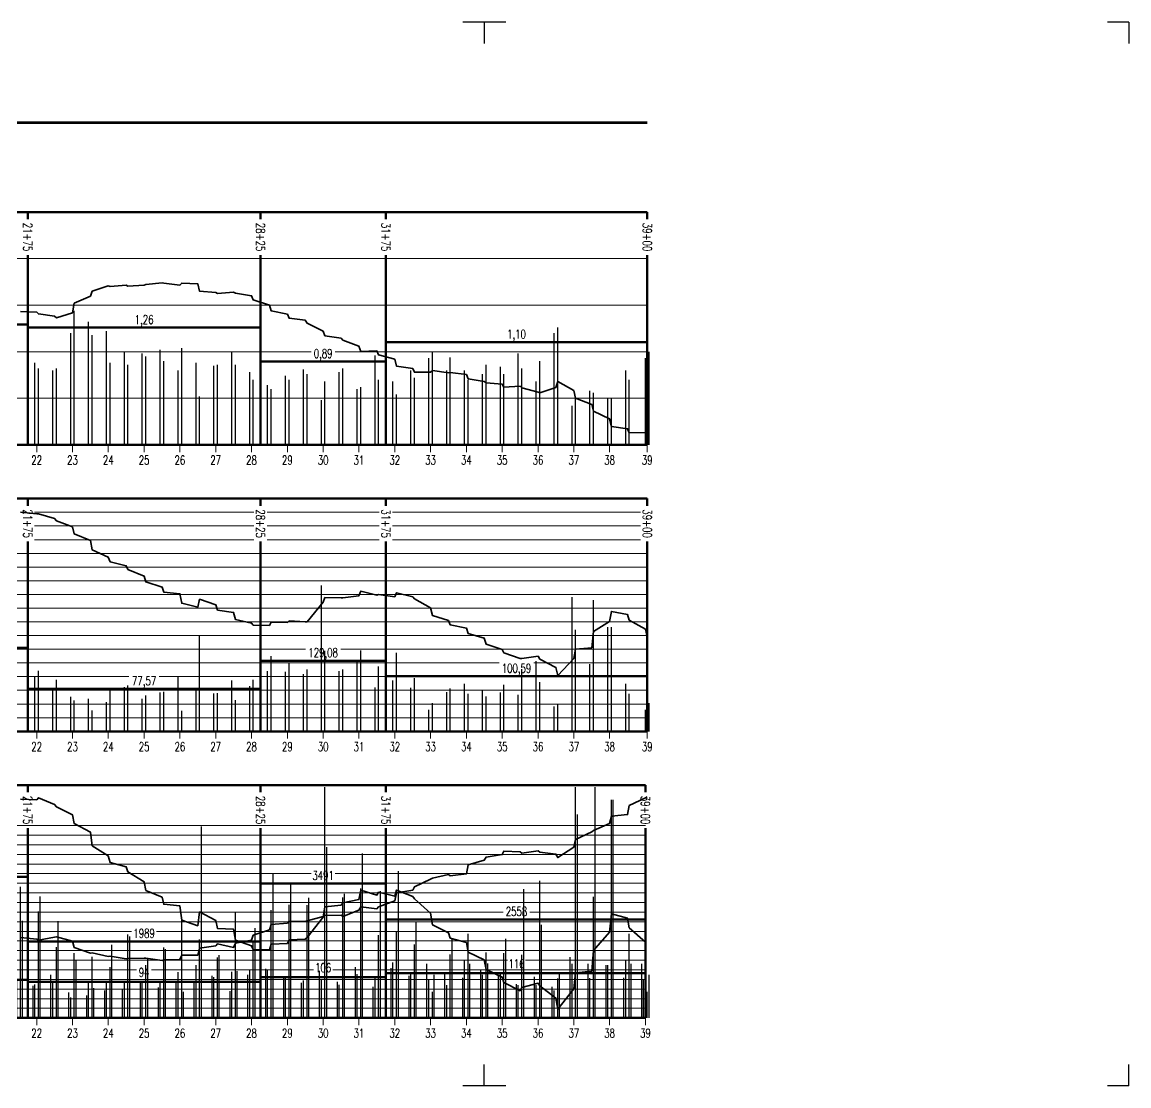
# Model space of a CAD drawing. Extents: x 34 to 784, y 316 to 619.
# Drawn here: x 474.5 to 783.5, y 321.8 to 618.8 of the extents above; entities that cross this region are included whole.
import ezdxf
from ezdxf.enums import TextEntityAlignment as Align

# ---------------------------------------------------------------- set-up
doc = ezdxf.new("R2010")
doc.units = 0
doc.header["$LTSCALE"] = 10
doc.header["$MEASUREMENT"] = 0
for name, color, linetype, lineweight in [('Felületi_modulusok', 11, 'Continuous', 30), ('Felületi_modulusok_2', 140, 'Continuous', 30), ('Felületi_modulusok_kumulatív', 11, 'Continuous', 35), ('Felületi_modulusok_kumulatív_2', 140, 'Continuous', 35), ('Felületi_modulusok_Mértékadó', 1, 'Continuous', 50), ('Felületi_modulusok_Mértékadó_2', 5, 'Continuous', 50), ('Görbületi_sugár', 7, 'Continuous', 25), ('Görbületi_sugár_kumulatív', 11, 'Continuous', 35), ('Görbületi_sugár_Mértékadó', 1, 'Continuous', 50), ('Keret', 7, 'Continuous', 50), ('Keretjelek', 7, 'Continuous', 25), ('Skála_X', 7, 'Continuous', 20), ('Skála_Y', 7, 'Continuous', 20), ('Szöveg', 7, 'Continuous', 35), ('Szöveg_0', 7, 'Continuous', 35), ('Tengely', 6, 'Continuous', 70), ('Tárcsaközép_süllyedés', 7, 'Continuous', 25), ('Tárcsaközép_süllyedés_kumulatív', 11, 'Continuous', 35), ('Tárcsaközép_süllyedés_Mértékadó', 1, 'Continuous', 50)]:
    doc.layers.add(name, color=color, linetype=linetype, lineweight=lineweight)
doc.layers.add('Szöveg_2', color=7, linetype='Continuous')
doc.styles.get("Standard").update_dxf_attribs({"font": 'simplex.shx'})

# ---------------------------------------------------------------- blocks, each defined once
blk = doc.blocks.new('M_nk')
at = {"layer": 'Felületi_modulusok_2'}
for p, q in [((210.5, 0), (210.5, 25.03)), ((195, 0), (195, 22.56)), ((180.5, 0), (180.5, 19.45)), ((205.5, 0), (205.5, 20.2)), ((125.5, 0), (125.5, 16.33)), ((210, 0), (210, 17.83)), ((320.5, 0), (320.5, 15.47)), ((340.5, 0), (340.5, 16.12)), ((370, 0), (370, 16.98)), ((385.5, 0), (385.5, 16.12)), ((5.5, 0), (5.5, 14.5)), ((80.5, 0), (80.5, 13.21)), ((130, 0), (130, 14.07)), ((175.5, 0), (175.5, 13.11)), ((185.5, 0), (185.5, 13.97)), ((205, 0), (205, 13.32)), ((260.5, 0), (260.5, 12.79)), ((265.5, 0), (265.5, 14.72)), ((275.5, 0), (275.5, 12.89)), ((280.5, 0), (280.5, 13.21)), ((285, 0), (285, 13.75)), ((285.5, 0), (285.5, 13.43)), ((300, 0), (300, 13.11)), ((310, 0), (310, 14.18)), ((320, 0), (320, 13.86)), ((330, 0), (330, 15.15)), ((335, 0), (335, 12.57)), ((345, 0), (345, 13.21)), ((370.5, 0), (370.5, 15.15)), ((375, 0), (375, 15.15)), ((380, 0), (380, 14.72)), ((380.5, 0), (380.5, 14.72)), ((390, 0), (390, 15.15)), ((5, 0), (5, 10.31)), ((15.5, 0), (15.5, 9.56)), ((20.5, 0), (20.5, 9.56)), ((80, 0), (80, 9.35)), ((85.5, 0), (85.5, 9.78)), ((90.5, 0), (90.5, 10.31)), ((100.5, 0), (100.5, 9.35)), ((110.5, 0), (110.5, 11.82)), ((115, 0), (115, 9.35)), ((115.5, 0), (115.5, 10.64)), ((130.5, 0), (130.5, 9.78)), ((135.5, 0), (135.5, 9.35)), ((140.5, 0), (140.5, 11.82)), ((145.5, 0), (145.5, 10.21)), ((150.5, 0), (150.5, 9.78)), ((160.5, 0), (160.5, 10.96)), ((175, 0), (175, 11.17)), ((190.5, 0), (190.5, 10.64)), ((215, 0), (215, 10.42)), ((215.5, 0), (215.5, 10.64)), ((220.5, 0), (220.5, 9.35)), ((225, 0), (225, 12.03)), ((225.5, 0), (225.5, 10.21)), ((235.5, 0), (235.5, 10.1)), ((240.5, 0), (240.5, 10.31)), ((245.5, 0), (245.5, 10.21)), ((250, 0), (250, 10.21)), ((250.5, 0), (250.5, 9.99)), ((255.5, 0), (255.5, 10.31)), ((260, 0), (260, 10.31)), ((265, 0), (265, 9.99)), ((270, 0), (270, 11.71)), ((270.5, 0), (270.5, 11.39)), ((280, 0), (280, 12.03)), ((290, 0), (290, 11.07)), ((290.5, 0), (290.5, 11.17)), ((295, 0), (295, 9.78)), ((295.5, 0), (295.5, 10.42)), ((300.5, 0), (300.5, 10.64)), ((305, 0), (305, 10.1)), ((310.5, 0), (310.5, 12.25)), ((315.5, 0), (315.5, 11.39)), ((325, 0), (325, 11.71)), ((325.5, 0), (325.5, 12.25)), ((330.5, 0), (330.5, 10.74)), ((340, 0), (340, 11.17)), ((345.5, 0), (345.5, 12.03)), ((350, 0), (350, 11.71)), ((350.5, 0), (350.5, 12.36)), ((355, 0), (355, 9.45)), ((360, 0), (360, 11.5)), ((375.5, 0), (375.5, 11.07)), ((385, 0), (385, 11.17)), ((390.5, 0), (390.5, 10.74)), ((0.5, 0), (0.5, 7.95)), ((10, 0), (10, 8.06)), ((10.5, 0), (10.5, 8.81)), ((15, 0), (15, 9.02)), ((20, 0), (20, 7.41)), ((40, 0), (40, 7.09)), ((50, 0), (50, 6.34)), ((50.5, 0), (50.5, 8.92)), ((55, 0), (55, 7.84)), ((55.5, 0), (55.5, 6.45)), ((60, 0), (60, 8.27)), ((60.5, 0), (60.5, 8.06)), ((65, 0), (65, 7.74)), ((70.5, 0), (70.5, 8.38)), ((75.5, 0), (75.5, 7.09)), ((95.5, 0), (95.5, 7.95)), ((105.5, 0), (105.5, 8.49)), ((120, 0), (120, 7.41)), ((120.5, 0), (120.5, 9.13)), ((125, 0), (125, 6.98)), ((135, 0), (135, 6.45)), ((140, 0), (140, 6.55)), ((145, 0), (145, 6.45)), ((155, 0), (155, 6.23)), ((155.5, 0), (155.5, 9.24)), ((165, 0), (165, 7.09)), ((165.5, 0), (165.5, 8.38)), ((170, 0), (170, 7.95)), ((170.5, 0), (170.5, 8.06)), ((180, 0), (180, 7.31)), ((185, 0), (185, 7.84)), ((190, 0), (190, 7.09)), ((195.5, 0), (195.5, 7.41)), ((200, 0), (200, 7.41)), ((200.5, 0), (200.5, 8.7)), ((220, 0), (220, 8.92)), ((230, 0), (230, 7.09)), ((235, 0), (235, 6.23)), ((240, 0), (240, 7.63)), ((245, 0), (245, 8.17)), ((255, 0), (255, 8.49)), ((275, 0), (275, 7.52)), ((305.5, 0), (305.5, 9.24)), ((315, 0), (315, 8.7)), ((335.5, 0), (335.5, 9.13)), ((355.5, 0), (355.5, 9.13)), ((360.5, 0), (360.5, 9.13)), ((365, 0), (365, 8.7)), ((365.5, 0), (365.5, 7.63)), ((25, 0), (25, 4.19)), ((25.5, 0), (25.5, 4.51)), ((30, 0), (30, 4.19)), ((30.5, 0), (30.5, 6.02)), ((35, 0), (35, 5.37)), ((35.5, 0), (35.5, 5.59)), ((40.5, 0), (40.5, 4.51)), ((45, 0), (45, 6.02)), ((45.5, 0), (45.5, 5.26)), ((65.5, 0), (65.5, 5.48)), ((70, 0), (70, 5.69)), ((75, 0), (75, 5.05)), ((85, 0), (85, 4.3)), ((90, 0), (90, 5.91)), ((95, 0), (95, 4.83)), ((100, 0), (100, 3.98)), ((105, 0), (105, 4.62)), ((110, 0), (110, 5.05)), ((150, 0), (150, 5.69)), ((160, 0), (160, 5.59)), ((230.5, 0), (230.5, 5.69))]:
    blk.add_line(p, q, dxfattribs=at)
blk = doc.blocks.new('M_K')
at = {"layer": 'Felületi_modulusok'}
for p, q in [((20, 0), (20, 64.46)), ((60.5, 0), (60.5, 64.46)), ((85.5, 0), (85.5, 64.46)), ((115.5, 0), (115.5, 64.46)), ((130, 0), (130, 64.46)), ((130.5, 0), (130.5, 64.46)), ((140.5, 0), (140.5, 64.46)), ((160.5, 0), (160.5, 64.46)), ((190.5, 0), (190.5, 64.46)), ((205.5, 0), (205.5, 64.46)), ((210, 0), (210, 64.46)), ((210.5, 0), (210.5, 64.46)), ((300, 0), (300, 64.46)), ((370, 0), (370, 64.46)), ((375.5, 0), (375.5, 64.46)), ((70, 0), (70, 61.22)), ((165, 0), (165, 59.42)), ((170.5, 0), (170.5, 59.95)), ((205, 0), (205, 59.68)), ((380, 0), (380, 60.94)), ((380.5, 0), (380.5, 60.94)), ((175.5, 0), (175.5, 55.96)), ((370.5, 0), (370.5, 56.81)), ((15, 0), (15, 53.72)), ((265.5, 0), (265.5, 53.43)), ((5, 0), (5, 50.65)), ((15.5, 0), (15.5, 52.2)), ((200.5, 0), (200.5, 47.52)), ((300.5, 0), (300.5, 47.65)), ((45.5, 0), (45.5, 44.11)), ((55.5, 0), (55.5, 45.38)), ((115, 0), (115, 43.83)), ((120, 0), (120, 44.11)), ((150.5, 0), (150.5, 43.8)), ((180, 0), (180, 46.03)), ((310.5, 0), (310.5, 45.93)), ((10.5, 0), (10.5, 43.25)), ((125.5, 0), (125.5, 41.64)), ((135, 0), (135, 43)), ((180.5, 0), (180.5, 40.84)), ((285.5, 0), (285.5, 40.29)), ((320.5, 0), (320.5, 41)), ((10, 0), (10, 37.8)), ((290.5, 0), (290.5, 37.21)), ((360, 0), (360, 38.28)), ((50.5, 0), (50.5, 36.92)), ((70.5, 0), (70.5, 34.69)), ((185.5, 0), (185.5, 37.01)), ((215, 0), (215, 36.58)), ((305.5, 0), (305.5, 34.65)), ((310, 0), (310, 36.16)), ((315.5, 0), (315.5, 35.42)), ((355.5, 0), (355.5, 35.98)), ((20.5, 0), (20.5, 31.84)), ((60, 0), (60, 32.6)), ((85, 0), (85, 33.69)), ((90, 0), (90, 32.26)), ((170, 0), (170, 32.92)), ((220.5, 0), (220.5, 33.93)), ((290, 0), (290, 31.54)), ((295, 0), (295, 31.48)), ((295.5, 0), (295.5, 33.55)), ((305, 0), (305, 33.63)), ((375, 0), (375, 33.78)), ((40, 0), (40, 29.35)), ((65.5, 0), (65.5, 29.92)), ((125, 0), (125, 29.82)), ((135.5, 0), (135.5, 28.04)), ((220, 0), (220, 29.7)), ((260, 0), (260, 28.26)), ((275, 0), (275, 29.63)), ((285, 0), (285, 30.11)), ((25, 0), (25, 26.4)), ((45, 0), (45, 25.69)), ((80, 0), (80, 26.64)), ((140, 0), (140, 27.13)), ((150, 0), (150, 26.71)), ((160, 0), (160, 26.2)), ((190, 0), (190, 24.89)), ((215.5, 0), (215.5, 27.13)), ((225.5, 0), (225.5, 27.05)), ((280.5, 0), (280.5, 25.11)), ((325.5, 0), (325.5, 26.83)), ((360.5, 0), (360.5, 26.03)), ((80.5, 0), (80.5, 24.58)), ((90.5, 0), (90.5, 23.93)), ((105.5, 0), (105.5, 22.5)), ((110.5, 0), (110.5, 22.45)), ((145.5, 0), (145.5, 22.77)), ((155.5, 0), (155.5, 23.56)), ((245, 0), (245, 23.27)), ((245.5, 0), (245.5, 22.77)), ((265, 0), (265, 21.89)), ((315, 0), (315, 23.07)), ((320, 0), (320, 24.26)), ((335.5, 0), (335.5, 22.01)), ((340, 0), (340, 23.46)), ((350.5, 0), (350.5, 22.12)), ((385, 0), (385, 23.46)), ((5.5, 0), (5.5, 19.59)), ((25.5, 0), (25.5, 18.68)), ((65, 0), (65, 21.2)), ((120.5, 0), (120.5, 20)), ((175, 0), (175, 19.55)), ((195.5, 0), (195.5, 20.32)), ((225, 0), (225, 19.74)), ((240.5, 0), (240.5, 20.42)), ((255, 0), (255, 19.69)), ((255.5, 0), (255.5, 19.19)), ((280, 0), (280, 21.54)), ((325, 0), (325, 20.5)), ((0, 0), (0, 17.64)), ((0.5, 0), (0.5, 17.73)), ((30, 0), (30, 17.35)), ((40.5, 0), (40.5, 16.38)), ((50, 0), (50, 17.37)), ((75.5, 0), (75.5, 15.52)), ((95.5, 0), (95.5, 16.06)), ((105, 0), (105, 18.2)), ((110, 0), (110, 16.81)), ((145, 0), (145, 18.37)), ((155, 0), (155, 17.07)), ((165.5, 0), (165.5, 15.92)), ((230, 0), (230, 18.08)), ((230.5, 0), (230.5, 16.23)), ((235, 0), (235, 17.07)), ((250.5, 0), (250.5, 16.78)), ((270, 0), (270, 16.87)), ((270.5, 0), (270.5, 17.53)), ((335, 0), (335, 17.73)), ((345, 0), (345, 18.23)), ((350, 0), (350, 18.04)), ((355, 0), (355, 17.59)), ((55, 0), (55, 13.73)), ((100, 0), (100, 12.8)), ((200, 0), (200, 14.68)), ((240, 0), (240, 14.19)), ((250, 0), (250, 14.7)), ((275.5, 0), (275.5, 13.02)), ((340.5, 0), (340.5, 15.15)), ((345.5, 0), (345.5, 15.16)), ((365.5, 0), (365.5, 12.51)), ((385.5, 0), (385.5, 15.15)), ((35, 0), (35, 10.85)), ((35.5, 0), (35.5, 11.73)), ((95, 0), (95, 11.66)), ((195, 0), (195, 10.83)), ((330.5, 0), (330.5, 12.03)), ((365, 0), (365, 10.97)), ((390.5, 0), (390.5, 12.03)), ((30.5, 0), (30.5, 7.22)), ((75, 0), (75, 8.28)), ((100.5, 0), (100.5, 9.25)), ((185, 0), (185, 7.77)), ((235.5, 0), (235.5, 8.28)), ((260.5, 0), (260.5, 7.28)), ((330, 0), (330, 7.27)), ((390, 0), (390, 7.27))]:
    blk.add_line(p, q, dxfattribs=at)

msp = doc.modelspace()

# ---------------------------------------------------------------- linework, layer by layer
at = {"layer": 'Felületi_modulusok_kumulatív', "flags": 128}
msp.add_lwpolyline([(474.03, 401.89), (478.53, 401.7), (479.03, 402.23), (483.53, 400.33), (484.03, 399.69), (488.53, 397.51), (489.03, 395.02), (493.53, 392.67), (494.03, 388.83), (498.53, 385.99), (499.03, 384.21), (503.53, 382.92), (504.03, 381.54), (508.53, 378.79), (509.03, 376.39), (513.53, 374.49), (514.03, 372.5), (518.53, 372.06), (519.03, 368.05), (523.53, 366.52), (524.03, 370.37), (528.53, 367.99), (529.03, 365.72), (533.53, 365.52), (534.03, 362.48), (538.53, 360.89), (539.03, 359.92), (543.53, 359.79), (544.03, 361.41), (548.53, 361.53), (549.03, 362.61), (553.53, 362.72), (554.03, 363.19), (558.53, 368.93), (559.03, 371.79), (563.53, 372.27), (564.03, 372.92), (568.53, 373.83), (569.03, 376.41), (573.53, 375.08), (574.03, 375.86), (578.53, 374.74), (579.03, 376.48), (583.53, 374.71), (584.03, 374.03), (588.53, 370.01), (589.03, 366.8), (593.53, 364.57), (594.03, 363.06), (598.53, 361.8), (599.03, 359.13), (603.53, 356.98), (604.03, 354.3), (608.53, 352.12), (609.03, 350.63), (613.53, 348.37), (614.03, 349.25), (618.53, 350.52), (619.03, 349.7), (623.53, 346.31), (624.03, 343.19), (628.53, 348.92), (629.03, 353.36), (633.53, 353.86), (634.03, 359.6), (638.53, 364.73), (639.03, 369.87), (643.53, 368.61), (644.03, 365.94), (648.53, 361.92)], dxfattribs=at)
at = {"layer": 'Felületi_modulusok_kumulatív_2', "flags": 128}
msp.add_lwpolyline([(474.03, 363.22), (478.53, 362.77), (479.03, 362.5), (483.53, 363.35), (484.03, 363.43), (488.53, 362.23), (489.03, 360.44), (493.53, 358.88), (494.03, 358.92), (498.53, 357.93), (499.03, 358.06), (503.53, 357.3), (504.03, 357.39), (508.53, 357.47), (509.03, 357.47), (513.53, 356.84), (514.03, 356.97), (518.53, 357.1), (519.03, 358.26), (523.53, 358.26), (524.03, 360.21), (528.53, 360.92), (529.03, 361.5), (533.53, 360.47), (534.03, 361.67), (538.53, 362.52), (539.03, 363.85), (543.53, 365.41), (544.03, 366.83), (548.53, 367.27), (549.03, 367.76), (553.53, 367.67), (554.03, 367.84), (558.53, 369.13), (559.03, 369.39), (563.53, 369.43), (564.03, 369.12), (568.53, 370.85), (569.03, 371.79), (573.53, 371.25), (574.03, 371.83), (578.53, 373.43), (579.03, 375.7), (583.53, 376.41), (584.03, 377.34), (588.53, 379.47), (589.03, 379.78), (593.53, 380.85), (594.03, 380.49), (598.53, 380.98), (599.03, 383.51), (603.53, 384.85), (604.03, 385.69), (608.53, 386.4), (609.03, 387.38), (613.53, 387.15), (614.03, 386.79), (618.53, 387.41), (619.03, 387.05), (623.53, 386.51), (624.03, 385.53), (628.53, 388.42), (629.03, 390.56), (633.53, 392.7), (634.03, 393.14), (638.53, 395.1), (639.03, 397.06), (643.53, 397.54), (644.03, 400.08), (648.53, 402.22), (649.03, 402.52)], dxfattribs=at)
at = {"layer": 'Felületi_modulusok_Mértékadó'}
for p, q in [((371.03, 380.14), (476.03, 380.14)), ((541.03, 378.29), (576.03, 378.29)), ((576.03, 368.26), (648.53, 368.26)), ((476.03, 362.15), (541.03, 362.15))]:
    msp.add_line(p, q, dxfattribs=at)
at = {"layer": 'Felületi_modulusok_Mértékadó_2'}
for p, q in [((576.03, 353.24), (648.53, 353.24)), ((371.03, 351.43), (476.03, 351.43)), ((476.03, 350.83), (541.03, 350.83)), ((541.03, 352.15), (576.03, 352.15))]:
    msp.add_line(p, q, dxfattribs=at)
at = {"layer": 'Görbületi_sugár'}
for p, q in [((558.03, 420.77), (558.03, 461.51)), ((628.03, 420.77), (628.03, 458.27)), ((634.03, 420.77), (634.03, 457.46)), ((629.03, 420.77), (629.03, 449.16)), ((638.03, 420.77), (638.03, 449.87)), ((639.03, 420.77), (639.03, 449.87)), ((524.03, 420.77), (524.03, 447.46)), ((559.03, 420.77), (559.03, 443.27)), ((569.03, 420.77), (569.03, 443.38)), ((579.03, 420.77), (579.03, 442.67)), ((544.03, 420.77), (544.03, 441.74)), ((549.03, 420.77), (549.03, 439.87)), ((568.03, 420.77), (568.03, 440.15)), ((618.03, 420.77), (618.03, 440.39)), ((633.03, 420.77), (633.03, 439.58)), ((478.03, 420.77), (478.03, 435.9)), ((479.03, 420.77), (479.03, 437.73)), ((518.03, 420.77), (518.03, 435.89)), ((543.03, 420.77), (543.03, 437.6)), ((548.03, 420.77), (548.03, 437.38)), ((553.03, 420.77), (553.03, 436.72)), ((554.03, 420.77), (554.03, 438.02)), ((563.03, 420.77), (563.03, 437.61)), ((564.03, 420.77), (564.03, 438.08)), ((574.03, 420.77), (574.03, 438.85)), ((614.03, 420.77), (614.03, 438.12)), ((484.03, 420.77), (484.03, 435.15)), ((503.03, 420.77), (503.03, 433.09)), ((504.03, 420.77), (504.03, 433.58)), ((523.03, 420.77), (523.03, 432.98)), ((533.03, 420.77), (533.03, 435)), ((538.03, 420.77), (538.03, 433.43)), ((539.03, 420.77), (539.03, 435.21)), ((573.03, 420.77), (573.03, 433.05)), ((578.03, 420.77), (578.03, 435.01)), ((583.03, 420.77), (583.03, 432.93)), ((584.03, 420.77), (584.03, 435.66)), ((594.03, 420.77), (594.03, 432.72)), ((598.03, 420.77), (598.03, 434.05)), ((609.03, 420.77), (609.03, 433.81)), ((619.03, 420.77), (619.03, 434.48)), ((643.03, 420.77), (643.03, 434.05)), ((483.03, 420.77), (483.03, 432.51)), ((488.03, 420.77), (488.03, 430.46)), ((493.03, 420.77), (493.03, 429.87)), ((499.03, 420.77), (499.03, 432.43)), ((508.03, 420.77), (508.03, 429.86)), ((509.03, 420.77), (509.03, 430.81)), ((513.03, 420.77), (513.03, 431.59)), ((514.03, 420.77), (514.03, 431.82)), ((528.03, 420.77), (528.03, 431.34)), ((529.03, 420.77), (529.03, 431.47)), ((593.03, 420.77), (593.03, 431.76)), ((599.03, 420.77), (599.03, 431.27)), ((603.03, 420.77), (603.03, 432.3)), ((604.03, 420.77), (604.03, 430.56)), ((608.03, 420.77), (608.03, 431.64)), ((613.03, 420.77), (613.03, 430.94)), ((644.03, 420.77), (644.03, 431.27)), ((489.03, 420.77), (489.03, 429.39)), ((494.03, 420.77), (494.03, 426.65)), ((498.03, 420.77), (498.03, 428.94)), ((534.03, 420.77), (534.03, 429.54)), ((588.03, 420.77), (588.03, 426.78)), ((589.03, 420.77), (589.03, 428.67)), ((623.03, 420.77), (623.03, 427.76)), ((624.03, 420.77), (624.03, 428.29)), ((648.53, 420.77), (648.53, 426.78)), ((649.53, 420.77), (649.53, 428.67)), ((519.03, 420.77), (519.03, 426.48))]:
    msp.add_line(p, q, dxfattribs=at)
at = {"layer": 'Görbületi_sugár_kumulatív', "flags": 128}
msp.add_lwpolyline([(474.03, 481.97), (478.53, 481.51), (479.03, 481.48), (483.53, 480.23), (484.03, 479.6), (488.53, 477.89), (489.03, 475.92), (493.53, 474.06), (494.03, 471.46), (498.53, 469.39), (499.03, 468.13), (503.53, 467.02), (504.03, 466.02), (508.53, 464.16), (509.03, 462.53), (513.53, 461.07), (514.03, 459.67), (518.53, 459.21), (519.03, 456.57), (523.53, 455.43), (524.03, 457.66), (528.53, 456.14), (529.03, 454.66), (533.53, 453.99), (534.03, 452.06), (538.53, 451.03), (539.03, 450.42), (543.53, 450.36), (544.03, 451.26), (548.53, 451.14), (549.03, 451.61), (553.53, 451.34), (554.03, 451.38), (558.53, 456.87), (559.03, 458.12), (563.53, 458.06), (564.03, 458.11), (568.53, 458.64), (569.03, 459.92), (573.53, 458.8), (574.03, 459.03), (578.53, 458.37), (579.03, 459.48), (583.53, 458.34), (584.03, 457.83), (588.53, 455.25), (589.03, 453.12), (593.53, 451.7), (594.03, 450.51), (598.53, 449.62), (599.03, 448.09), (603.53, 446.8), (604.03, 445.1), (608.53, 443.66), (609.03, 442.72), (613.53, 441.11), (614.03, 441.17), (618.53, 441.75), (619.03, 440.96), (623.53, 438.62), (624.03, 436.4), (628.53, 441.13), (629.03, 443.75), (633.53, 444.15), (634.03, 448.7), (638.53, 451.49), (639.03, 454.27), (643.53, 453.39), (644.03, 451.86), (648.53, 449.29), (649.03, 447.15)], dxfattribs=at)
at = {"layer": 'Görbületi_sugár_Mértékadó'}
for p, q in [((371.03, 444.14), (476.03, 444.14)), ((541.03, 440.52), (576.03, 440.52)), ((576.03, 436.16), (649.03, 436.16)), ((476.03, 432.64), (541.03, 432.64))]:
    msp.add_line(p, q, dxfattribs=at)
at = {"layer": 'Keret'}
for p, q in [((258.53, 565.77), (649.03, 565.77)), ((476.03, 565.77), (476.03, 563.77)), ((541.03, 565.77), (541.03, 563.77)), ((576.03, 565.77), (576.03, 563.77)), ((649.03, 565.77), (649.03, 563.77)), ((476.03, 553.77), (476.03, 500.77)), ((541.03, 553.77), (541.03, 500.77)), ((576.03, 553.77), (576.03, 500.77)), ((649.03, 553.77), (649.03, 500.77)), ((258.53, 500.77), (649.03, 500.77)), ((258.53, 485.77), (649.03, 485.77)), ((476.03, 485.77), (476.03, 483.77)), ((541.03, 485.77), (541.03, 483.77)), ((576.03, 485.77), (576.03, 483.77)), ((649.03, 485.77), (649.03, 483.77)), ((476.03, 473.77), (476.03, 420.77)), ((541.03, 473.77), (541.03, 420.77)), ((576.03, 473.77), (576.03, 420.77)), ((649.03, 473.77), (649.03, 420.77)), ((258.53, 420.77), (649.03, 420.77)), ((258.53, 405.77), (648.53, 405.77)), ((476.03, 405.77), (476.03, 403.77)), ((541.03, 405.77), (541.03, 403.77)), ((576.03, 405.77), (576.03, 403.77)), ((648.53, 405.77), (648.53, 403.77)), ((476.03, 393.77), (476.03, 340.77)), ((541.03, 393.77), (541.03, 340.77)), ((576.03, 393.77), (576.03, 340.77)), ((648.53, 393.77), (648.53, 340.77)), ((256.53, 340.77), (648.53, 340.77))]:
    msp.add_line(p, q, dxfattribs=at)
at = {"layer": 'Keretjelek'}
for p, q in [((609.53, 618.81), (597.53, 618.81)), ((603.53, 618.81), (603.53, 612.81)), ((783.53, 618.81), (777.53, 618.81)), ((783.53, 618.81), (783.53, 612.81)), ((603.53, 321.81), (603.53, 327.81)), ((783.53, 321.81), (783.53, 327.81)), ((609.53, 321.81), (597.53, 321.81)), ((783.53, 321.81), (777.53, 321.81))]:
    msp.add_line(p, q, dxfattribs=at)
at = {"layer": 'Skála_X'}
for p, q in [((478.53, 498.77), (478.53, 500.77)), ((488.53, 498.77), (488.53, 500.77)), ((498.53, 498.77), (498.53, 500.77)), ((508.53, 498.77), (508.53, 500.77)), ((518.53, 498.77), (518.53, 500.77)), ((528.53, 498.77), (528.53, 500.77)), ((538.53, 498.77), (538.53, 500.77)), ((548.53, 498.77), (548.53, 500.77)), ((558.53, 498.77), (558.53, 500.77)), ((568.53, 498.77), (568.53, 500.77)), ((578.53, 498.77), (578.53, 500.77)), ((588.53, 498.77), (588.53, 500.77)), ((598.53, 498.77), (598.53, 500.77)), ((608.53, 498.77), (608.53, 500.77)), ((618.53, 498.77), (618.53, 500.77)), ((628.53, 498.77), (628.53, 500.77)), ((638.53, 498.77), (638.53, 500.77)), ((649.03, 498.77), (649.03, 500.77)), ((478.53, 418.77), (478.53, 420.77)), ((488.53, 418.77), (488.53, 420.77)), ((498.53, 418.77), (498.53, 420.77)), ((508.53, 418.77), (508.53, 420.77)), ((518.53, 418.77), (518.53, 420.77)), ((528.53, 418.77), (528.53, 420.77)), ((538.53, 418.77), (538.53, 420.77)), ((548.53, 418.77), (548.53, 420.77)), ((558.53, 418.77), (558.53, 420.77)), ((568.53, 418.77), (568.53, 420.77)), ((578.53, 418.77), (578.53, 420.77)), ((588.53, 418.77), (588.53, 420.77)), ((598.53, 418.77), (598.53, 420.77)), ((608.53, 418.77), (608.53, 420.77)), ((618.53, 418.77), (618.53, 420.77)), ((628.53, 418.77), (628.53, 420.77)), ((638.53, 418.77), (638.53, 420.77)), ((649.03, 418.77), (649.03, 420.77)), ((478.53, 338.77), (478.53, 340.77)), ((488.53, 338.77), (488.53, 340.77)), ((498.53, 338.77), (498.53, 340.77)), ((508.53, 338.77), (508.53, 340.77)), ((518.53, 338.77), (518.53, 340.77)), ((528.53, 338.77), (528.53, 340.77)), ((538.53, 338.77), (538.53, 340.77)), ((548.53, 338.77), (548.53, 340.77)), ((558.53, 338.77), (558.53, 340.77)), ((568.53, 338.77), (568.53, 340.77)), ((578.53, 338.77), (578.53, 340.77)), ((588.53, 338.77), (588.53, 340.77)), ((598.53, 338.77), (598.53, 340.77)), ((608.53, 338.77), (608.53, 340.77)), ((618.53, 338.77), (618.53, 340.77)), ((628.53, 338.77), (628.53, 340.77)), ((638.53, 338.77), (638.53, 340.77)), ((648.53, 338.77), (648.53, 340.77))]:
    msp.add_line(p, q, dxfattribs=at)
at = {"layer": 'Skála_Y'}
for p, q in [((329.28, 552.77), (649.03, 552.77)), ((256.53, 539.77), (649.03, 539.77)), ((256.53, 526.77), (555.16, 526.77)), ((561.9, 526.77), (649.03, 526.77)), ((256.53, 513.77), (649.03, 513.77)), ((477.91, 481.95), (539.16, 481.95)), ((542.91, 481.95), (574.16, 481.95)), ((577.91, 481.95), (647.16, 481.95)), ((477.91, 478.13), (539.16, 478.13)), ((542.91, 478.13), (574.16, 478.13)), ((577.91, 478.13), (647.16, 478.13)), ((477.91, 474.3), (539.16, 474.3)), ((542.91, 474.3), (574.16, 474.3)), ((577.91, 474.3), (647.16, 474.3)), ((258.53, 470.48), (649.03, 470.48)), ((256.53, 466.66), (649.03, 466.66)), ((258.53, 462.83), (649.03, 462.83)), ((256.53, 459.01), (649.03, 459.01)), ((258.53, 455.19), (649.03, 455.19)), ((256.53, 451.36), (649.03, 451.36)), ((428.4, 447.54), (649.03, 447.54)), ((274.74, 443.72), (553.62, 443.72)), ((563.44, 443.72), (649.03, 443.72)), ((258.53, 439.89), (607.66, 439.89)), ((617.4, 439.89), (649.03, 439.89)), ((330.24, 436.07), (504.29, 436.07)), ((512.78, 436.07), (649.03, 436.07)), ((258.53, 432.25), (649.03, 432.25)), ((256.53, 428.42), (649.03, 428.42)), ((258.53, 424.6), (649.03, 424.6)), ((256.53, 394.49), (648.53, 394.49)), ((258.53, 391.81), (648.53, 391.81)), ((256.53, 389.12), (648.53, 389.12)), ((258.53, 386.44), (648.53, 386.44)), ((427.28, 383.75), (648.53, 383.75)), ((427.28, 381.06), (555.2, 381.06)), ((561.87, 381.06), (648.53, 381.06)), ((256.53, 378.38), (648.53, 378.38)), ((258.53, 375.69), (648.53, 375.69)), ((256.53, 373.01), (648.53, 373.01)), ((258.53, 370.32), (608.82, 370.32)), ((616.24, 370.32), (648.53, 370.32)), ((258.53, 364.95), (505.03, 364.95)), ((329.74, 367.63), (648.53, 367.63)), ((512.03, 364.95), (648.53, 364.95)), ((256.53, 362.26), (648.53, 362.26)), ((258.53, 359.58), (648.53, 359.58)), ((256.53, 356.89), (610.03, 356.89)), ((615.03, 356.89), (648.53, 356.89)), ((425.53, 354.2), (506.45, 354.2)), ((510.62, 354.2), (555.87, 354.2)), ((561.2, 354.2), (648.53, 354.2)), ((328.12, 351.52), (648.53, 351.52)), ((258.53, 348.83), (648.53, 348.83)), ((256.53, 346.15), (648.53, 346.15)), ((258.53, 343.46), (648.53, 343.46))]:
    msp.add_line(p, q, dxfattribs=at)
at = {"layer": 'Tengely'}
msp.add_line((258.53, 590.77), (649.03, 590.77), dxfattribs=at)
at = {"layer": 'Tárcsaközép_süllyedés'}
for p, q in [((489.03, 500.77), (489.03, 538.21)), ((493.03, 500.77), (493.03, 535.09)), ((488.03, 500.77), (488.03, 531.97)), ((498.03, 500.77), (498.03, 532.49)), ((623.03, 500.77), (623.03, 531.97)), ((624.03, 500.77), (624.03, 533.53)), ((494.03, 500.77), (494.03, 531.45)), ((503.03, 500.77), (503.03, 526.77)), ((508.03, 500.77), (508.03, 526.25)), ((509.03, 500.77), (509.03, 525.47)), ((513.03, 500.77), (513.03, 527.29)), ((519.03, 500.77), (519.03, 527.81)), ((533.03, 500.77), (533.03, 526.77)), ((573.03, 500.77), (573.03, 525.73)), ((589.03, 500.77), (589.03, 526.77)), ((613.03, 500.77), (613.03, 526.25)), ((649.53, 500.77), (649.53, 526.77)), ((478.03, 500.77), (478.03, 523.65)), ((499.03, 500.77), (499.03, 523.65)), ((504.03, 500.77), (504.03, 523.13)), ((514.03, 500.77), (514.03, 524.17)), ((523.03, 500.77), (523.03, 523.65)), ((528.03, 500.77), (528.03, 522.87)), ((529.03, 500.77), (529.03, 523.13)), ((534.03, 500.77), (534.03, 523.13)), ((588.03, 500.77), (588.03, 524.95)), ((594.03, 500.77), (594.03, 525.21)), ((604.03, 500.77), (604.03, 523.13)), ((608.03, 500.77), (608.03, 522.61)), ((619.03, 500.77), (619.03, 524.17)), ((648.53, 500.77), (648.53, 524.95)), ((479.03, 500.77), (479.03, 522.09)), ((483.03, 500.77), (483.03, 521.57)), ((484.03, 500.77), (484.03, 522.09)), ((518.03, 500.77), (518.03, 521.57)), ((538.03, 500.77), (538.03, 521.05)), ((548.03, 500.77), (548.03, 520.01)), ((553.03, 500.77), (553.03, 521.83)), ((554.03, 500.77), (554.03, 520.53)), ((563.03, 500.77), (563.03, 521.05)), ((564.03, 500.77), (564.03, 522.09)), ((583.03, 500.77), (583.03, 521.57)), ((584.03, 500.77), (584.03, 519.49)), ((593.03, 500.77), (593.03, 521.57)), ((598.03, 500.77), (598.03, 521.57)), ((603.03, 500.77), (603.03, 520.53)), ((609.03, 500.77), (609.03, 520.53)), ((614.03, 500.77), (614.03, 522.09)), ((643.03, 500.77), (643.03, 521.57)), ((539.03, 500.77), (539.03, 518.97)), ((543.03, 500.77), (543.03, 517.41)), ((544.03, 500.77), (544.03, 516.37)), ((549.03, 500.77), (549.03, 518.97)), ((559.03, 500.77), (559.03, 518.45)), ((568.03, 500.77), (568.03, 516.37)), ((569.03, 500.77), (569.03, 516.89)), ((574.03, 500.77), (574.03, 518.97)), ((578.03, 500.77), (578.03, 518.45)), ((599.03, 500.77), (599.03, 518.97)), ((618.03, 500.77), (618.03, 518.45)), ((644.03, 500.77), (644.03, 518.97)), ((524.03, 500.77), (524.03, 514.29)), ((558.03, 500.77), (558.03, 513.25)), ((579.03, 500.77), (579.03, 514.81)), ((629.03, 500.77), (629.03, 513.77)), ((633.03, 500.77), (633.03, 515.85)), ((634.03, 500.77), (634.03, 515.33)), ((638.03, 500.77), (638.03, 513.77)), ((639.03, 500.77), (639.03, 513.77)), ((628.03, 500.77), (628.03, 511.69))]:
    msp.add_line(p, q, dxfattribs=at)
at = {"layer": 'Tárcsaközép_süllyedés_kumulatív', "flags": 128}
msp.add_lwpolyline([(474.03, 538.06), (478.53, 537.85), (479.03, 537.33), (483.53, 536.72), (484.03, 536.2), (488.53, 537.63), (489.03, 540.3), (493.53, 542.34), (494.03, 543.67), (498.53, 545.21), (499.03, 545), (503.53, 545.41), (504.03, 545.09), (508.53, 545.4), (509.03, 545.55), (513.53, 546.06), (514.03, 545.95), (518.53, 545.34), (519.03, 545.95), (523.53, 545.74), (524.03, 543.69), (528.53, 543.33), (529.03, 543.02), (533.53, 543.42), (534.03, 543.11), (538.53, 542.39), (539.03, 541.26), (543.53, 539.82), (544.03, 538.18), (548.53, 537.26), (549.03, 536.13), (553.53, 535.56), (554.03, 534.74), (558.53, 532.48), (559.03, 531.25), (563.53, 530.53), (564.03, 530.01), (568.53, 528.37), (569.03, 526.83), (573.53, 527.03), (574.03, 525.9), (578.53, 524.67), (579.03, 522.72), (583.53, 522.1), (584.03, 521.07), (588.53, 521.12), (589.03, 521.53), (593.53, 520.91), (594.03, 521.01), (598.53, 520.39), (599.03, 519.26), (603.53, 518.44), (604.03, 518.13), (608.53, 517.71), (609.03, 516.89), (613.53, 517.19), (614.03, 516.68), (618.53, 515.45), (619.03, 515.34), (623.53, 516.77), (624.03, 518.51), (628.53, 515.95), (629.03, 513.79), (633.53, 512.05), (634.03, 510.2), (638.53, 508.04), (639.03, 505.89), (643.53, 505.27), (644.03, 504.14), (648.53, 504.19), (649.03, 504.6)], dxfattribs=at)
at = {"layer": 'Tárcsaközép_süllyedés_Mértékadó'}
for p, q in [((371.03, 534.4), (476.03, 534.4)), ((476.03, 533.51), (541.03, 533.51)), ((576.03, 529.43), (649.03, 529.43)), ((541.03, 524.03), (576.03, 524.03))]:
    msp.add_line(p, q, dxfattribs=at)

# ---------------------------------------------------------------- block references
at = {"layer": 'Felületi_modulusok'}
msp.add_blockref('M_K', (259.03, 340.77), dxfattribs=at)
at = {"layer": 'Felületi_modulusok_2'}
msp.add_blockref('M_nk', (257.53, 340.77), dxfattribs=at)

# ---------------------------------------------------------------- texts
at = {"layer": 'Szöveg', "width": 0.7}
for s, p in [('21+75', (476.03, 402.77)), ('28+25', (541.03, 402.77)), ('31+75', (576.03, 402.77)), ('39+00', (648.53, 402.77))]:
    msp.add_text(s, height=2.5, rotation=270, dxfattribs=at).set_placement(p, align=Align.MIDDLE_LEFT)
for s, p in [('3491', (558.53, 379.29)), ('2558', (612.53, 369.26)), ('1989', (508.53, 363.15))]:
    msp.add_text(s, height=2.5, dxfattribs=at).set_placement(p, align=Align.CENTER)
for s, p in [('22', (478.53, 337.77)), ('23', (488.53, 337.77)), ('24', (498.53, 337.77)), ('25', (508.53, 337.77)), ('26', (518.53, 337.77)), ('27', (528.53, 337.77)), ('28', (538.53, 337.77)), ('29', (548.53, 337.77)), ('30', (558.53, 337.77)), ('31', (568.53, 337.77)), ('32', (578.53, 337.77)), ('33', (588.53, 337.77)), ('34', (598.53, 337.77)), ('35', (608.53, 337.77)), ('36', (618.53, 337.77)), ('37', (628.53, 337.77)), ('38', (638.53, 337.77)), ('39', (648.53, 337.77))]:
    msp.add_text(s, height=2.5, dxfattribs=at).set_placement(p, align=Align.TOP_CENTER)
at = {"layer": 'Szöveg_0', "width": 0.7}
for s, p in [('21+75', (476.03, 562.77)), ('28+25', (541.03, 562.77)), ('31+75', (576.03, 562.77)), ('39+00', (649.03, 562.77)), ('21+75', (476.03, 482.77)), ('28+25', (541.03, 482.77)), ('31+75', (576.03, 482.77)), ('39+00', (649.03, 482.77))]:
    msp.add_text(s, height=2.5, rotation=270, dxfattribs=at).set_placement(p, align=Align.MIDDLE_LEFT)
for s, p in [('1,26', (508.53, 534.51)), ('1,10', (612.53, 530.43)), ('0,89', (558.53, 525.03)), ('129,08', (558.53, 441.52)), ('100,59', (612.53, 437.16)), ('77,57', (508.53, 433.64))]:
    msp.add_text(s, height=2.5, dxfattribs=at).set_placement(p, align=Align.CENTER)
for s, p in [('22', (478.53, 497.77)), ('23', (488.53, 497.77)), ('24', (498.53, 497.77)), ('25', (508.53, 497.77)), ('26', (518.53, 497.77)), ('27', (528.53, 497.77)), ('28', (538.53, 497.77)), ('29', (548.53, 497.77)), ('30', (558.53, 497.77)), ('31', (568.53, 497.77)), ('32', (578.53, 497.77)), ('33', (588.53, 497.77)), ('34', (598.53, 497.77)), ('35', (608.53, 497.77)), ('36', (618.53, 497.77)), ('37', (628.53, 497.77)), ('38', (638.53, 497.77)), ('39', (649.03, 497.77)), ('22', (478.53, 417.77)), ('23', (488.53, 417.77)), ('24', (498.53, 417.77)), ('25', (508.53, 417.77)), ('26', (518.53, 417.77)), ('27', (528.53, 417.77)), ('28', (538.53, 417.77)), ('29', (548.53, 417.77)), ('30', (558.53, 417.77)), ('31', (568.53, 417.77)), ('32', (578.53, 417.77)), ('33', (588.53, 417.77)), ('34', (598.53, 417.77)), ('35', (608.53, 417.77)), ('36', (618.53, 417.77)), ('37', (628.53, 417.77)), ('38', (638.53, 417.77)), ('39', (649.03, 417.77))]:
    msp.add_text(s, height=2.5, dxfattribs=at).set_placement(p, align=Align.TOP_CENTER)
at = {"layer": 'Szöveg_2', "width": 0.7}
for s, p in [('106', (558.53, 353.53)), ('116', (612.53, 354.63)), ('94', (508.53, 352.22))]:
    msp.add_text(s, height=2.5, dxfattribs=at).set_placement(p, align=Align.CENTER)

doc.saveas('drawing.dxf')
